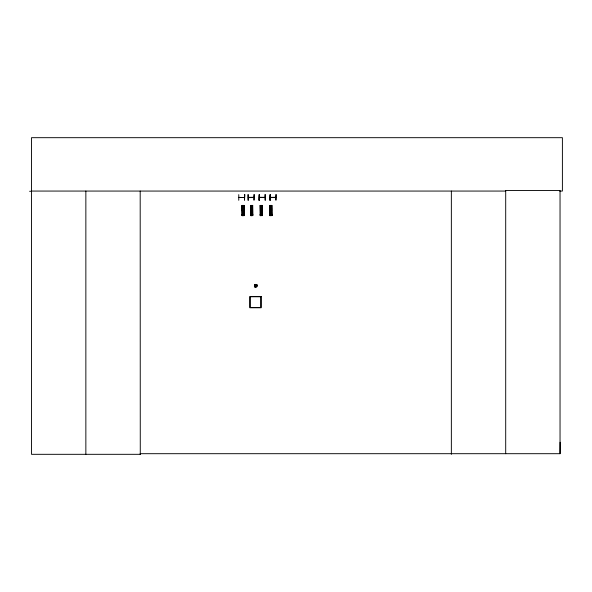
<?xml version="1.0" encoding="UTF-8"?>
<svg xmlns="http://www.w3.org/2000/svg" width="592" height="592" viewBox="0 0 592 592"><rect width="100%" height="100%" fill="white"/><g stroke="black" fill="none" stroke-linecap="round" stroke-linejoin="round"><path stroke-width="0.89" d="M559.632 191.061L562.4 191.061L562.4 137.684L31.509 137.684L31.509 454.316L140.274 454.316L140.2 453.694L560.039 453.694L560.121 442.246M255.618 286.78L256.78 285.958L255.966 284.796L254.804 285.61L255.618 286.78L255.766 285.943M255.966 284.796L255.818 285.625L256.44 285.018M238.805 197.358L244.437 197.55L238.865 197.55M248.314 197.358L253.975 197.299M259.318 197.358L264.898 197.513M270.241 197.358L275.894 197.299M255.145 286.558L255.692 285.906M254.849 286.128L255.64 285.84M255.944 285.729L256.736 285.44M261.42 215.118L261.198 215.495M238.776 194.627L238.761 200.281M247.974 194.627L248.063 200.288M259.377 197.358L264.972 197.299M248.314 197.617L254.005 197.55M270.315 197.573L275.931 197.55M259.037 200.288L259.289 194.627L259.059 200.288M265.32 200.222L265.231 194.561M269.959 200.288L270.211 194.627L269.982 200.288M260.117 205.424L262.293 205.394L262.404 215.614L260.228 215.643L260.162 205.424M242.121 206.46L244.008 206.438M250.682 206.46L252.569 206.438M260.273 206.46L262.16 206.438M269.856 206.46L271.743 206.438M242.128 207.148L244.015 207.133M250.69 207.148L252.577 207.133M260.28 207.148L262.167 207.133M269.863 207.148L271.75 207.133M242.135 208.192L244.022 208.169M250.705 208.192L252.592 208.169M260.288 208.192L262.175 208.169M269.878 208.192L271.765 208.169M242.143 209.109L244.03 209.087M250.712 209.109L252.599 209.087M260.295 209.109L262.182 209.087M269.885 209.109L271.772 209.087M242.158 210.145L244.045 210.123M250.719 210.145L252.606 210.123M260.31 210.145L262.197 210.123M269.9 210.145L271.78 210.123M242.209 214.593L244.096 214.578M250.771 214.593L252.658 214.578M260.362 214.593L262.249 214.578M241.899 214.97L244.415 214.94M269.945 214.593L271.832 214.578M250.46 214.97L252.976 214.866M260.051 214.889L262.567 214.866M251.866 215.059L251.755 215.503M260.051 214.97L262.567 214.94M269.634 214.889L272.15 214.866M269.634 214.97L272.15 214.94M242.076 215.643L244.252 215.614M29.6 191.283L31.509 191.275M31.509 191.061L505.701 191.061M254.804 285.61L255.633 285.758M255.951 285.81L256.78 285.958M255.019 285.137L255.67 285.684M255.914 285.892L256.565 286.432M255.448 284.841L255.737 285.633M255.848 285.936L256.136 286.728M276.153 194.561L275.931 200.222L275.946 194.561M271.75 205.394L271.846 215.614M271.632 205.394L271.698 215.614M271.469 205.394L271.624 215.614M271.365 205.394L271.499 215.614M271.225 205.394L271.328 215.621M270.359 205.417L270.426 215.636M270.13 194.627L270.233 200.281M270.218 205.417L270.344 215.636M270.07 205.417L270.189 215.636M269.989 205.417L270.107 215.643M269.848 205.424L269.937 215.643M265.024 194.561L265.083 200.222M262.286 205.394L262.36 215.614M262.049 205.394L262.256 215.614M261.997 205.394L262.108 215.614M261.879 205.394L261.908 215.614L261.775 205.394M261.634 205.394L261.753 215.621M260.776 205.417L260.843 215.636M260.65 205.417L260.724 215.636M260.48 205.417L260.598 215.636M260.413 205.417L260.51 215.643M260.258 205.424L260.354 215.643M259.207 194.627L259.266 200.281M254.234 194.561L254.005 200.222L253.983 194.561M252.673 215.614L252.562 205.394L252.325 215.614M252.177 205.394L252.199 215.621M252.044 205.394L252.155 215.621M252.014 215.621L251.437 215.629M251.193 205.417L251.304 215.636M251.178 205.417L251.252 215.636M251.06 205.417L251.149 215.636M250.897 205.417L251.052 215.636M250.779 205.424L250.927 215.643M250.571 205.424L250.786 215.643M248.211 194.627L248.27 200.281M244.207 215.614L244.133 205.394L241.965 205.424L242.121 215.643M243.993 205.394L244.104 215.614M243.897 205.394L243.956 215.614L243.778 205.394M243.623 205.394L243.719 215.614M243.527 205.394L243.601 215.621M243.453 215.621L242.875 215.629M242.727 215.636L242.579 205.417L242.587 215.636M242.328 205.417L242.483 215.636M242.261 205.417L242.32 215.643M242.091 205.424L242.217 215.643M560.039 453.694L560.039 190.446L505.701 190.446L505.701 453.694M451.356 191.061L451.356 454.316M140.193 191.061L140.274 454.316M85.855 191.061L85.855 454.316M242.69 209.516C243.223 211.107 243.919 208.369 242.69 209.516M251.252 209.516C251.785 211.107 252.488 208.369 251.252 209.516M260.843 209.516C261.375 211.107 262.071 208.369 260.843 209.516M270.426 209.516C270.958 211.107 271.661 208.369 270.426 209.516M254.582 284.486C252.969 291.767 261.997 283.427 254.582 284.486M244.748 194.561L244.511 200.222L244.725 194.561M252.71 205.394L250.527 205.424L250.645 215.643L252.821 215.614L252.71 205.394M271.883 205.394L269.7 205.424L269.811 215.643L271.994 215.614L271.839 205.394M261.153 296.451L249.839 296.451L249.839 307.766L261.153 307.766L261.153 296.451M260.835 296.762L250.15 296.762L250.15 307.455L260.835 307.455L260.835 296.762"/></g></svg>
